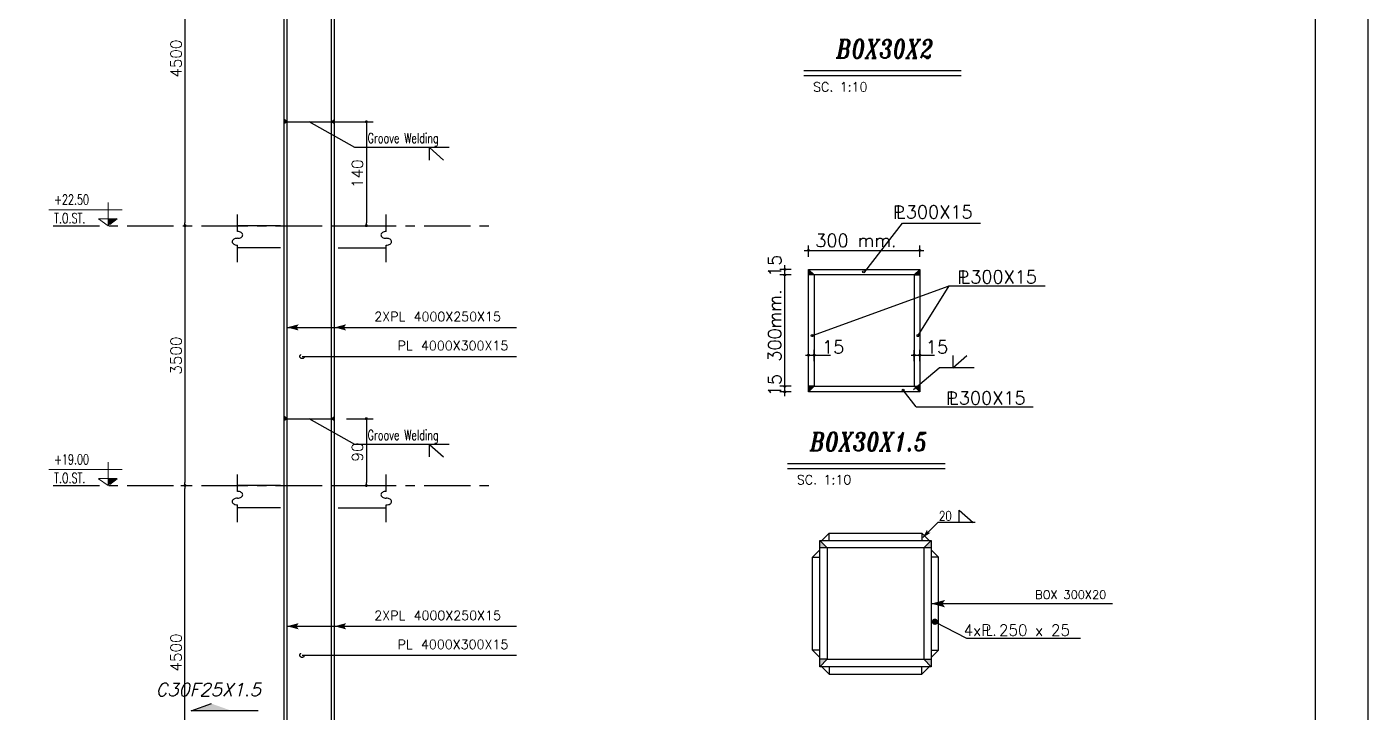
# Model space of a CAD drawing. Header units: inches. Extents: x 1387 to 2676, y -3554 to -2136.
# Drawn here: x 2543.56 to 2579.72, y -2414.35 to -2395.88 of the extents above; entities that cross this region are included whole.
import ezdxf
from ezdxf.enums import TextEntityAlignment as Align

# ---------------------------------------------------------------- set-up
doc = ezdxf.new("R2010")
doc.units = ezdxf.units.IN
doc.header["$MEASUREMENT"] = 0
doc.linetypes.add('CENTER', pattern=[2, 1.25, -0.25, 0.25, -0.25])
doc.linetypes.add('HIDDEN', pattern=[0.375, 0.25, -0.125])
for name, color, linetype in [('1', 1, 'Continuous'), ('1R', 1, 'Continuous'), ('2H', 2, 'HIDDEN'), ('2Y', 2, 'Continuous'), ('3', 3, 'HIDDEN'), ('3G', 3, 'Continuous'), ('4C', 4, 'Continuous'), ('7', 7, 'Continuous'), ('AXE', 1, 'CENTER'), ('D', 1, 'Continuous'), ('DIM', 8, 'Continuous'), ('Layer4', 118, 'Continuous'), ('LEVEL', 3, 'HIDDEN'), ('Pich', 2, 'Continuous'), ('TEXT', 3, 'Continuous')]:
    doc.layers.add(name, color=color, linetype=linetype)
doc.layers.add('2', color=2, linetype='Continuous', lineweight=9)
doc.styles.add('ITALICT', font='italict')
doc.styles.add('ROMANC', font='TXT.shx')
doc.styles.add('ROMANS', font='ROMANS')
doc.styles.add('ROMANT', font='romant')
doc.dimstyles.new('1-100', dxfattribs={"dimtxt": 0.3, "dimasz": 0.08, "dimexe": 0.18, "dimexo": 0.0625, "dimgap": 0.09, "dimtad": 1, "dimdec": 0, "dimlfac": 1000, "dimdsep": 46, "dimtxsty": 'ROMANT', "dimblk": 'DOT', "dimcen": 0.09, "dimclrd": 1, "dimclre": 1, "dimclrt": 3, "dimadec": 0, "dimazin": 0, "dimtfac": 1, "dimtdec": 0, "dimtix": 1, "dimtofl": 0, "dimtmove": 2, "dimatfit": 3, "dimldrblk": 'DOT', "dimfxl": 1, "dimtolj": 1, "dimarcsym": 0})
doc.dimstyles.new('1-50-2', dxfattribs={"dimtxt": 0.3, "dimasz": 0.08, "dimexe": 0.18, "dimexo": 0.0625, "dimgap": 0.09, "dimtad": 1, "dimdec": 0, "dimlfac": 500, "dimdsep": 46, "dimtxsty": 'ROMANT', "dimblk": 'DOT', "dimcen": 0.09, "dimclrd": 1, "dimclre": 1, "dimclrt": 3, "dimadec": 0, "dimazin": 0, "dimtfac": 1, "dimtdec": 0, "dimtix": 1, "dimtofl": 0, "dimtmove": 2, "dimatfit": 3, "dimldrblk": 'DOT', "dimfxl": 1, "dimtolj": 1, "dimarcsym": 0})

# ---------------------------------------------------------------- blocks, each defined once
blk = doc.blocks.new('DOT')
at = {"layer": 'DIM', "color": 0, "linetype": 'ByBlock'}
blk.add_line((-0.5, 0), (-1, 0), dxfattribs=at)
at = {"layer": 'DIM', "color": 0, "linetype": 'ByBlock', "const_width": 0.5}
blk.add_lwpolyline([(-0.25, 0, 1), (0.25, 0, 1)], format="xyb", close=True, dxfattribs=at)
blk = doc.blocks.new('*D1992')
at = {"layer": 'Defpoints', "color": 0, "transparency": 16777216}
for p in [(2547.649, -2408.242), (2547.819, -2408.242), (2547.649, -2417.242)]:
    blk.add_point(p, dxfattribs=at)
at = {"layer": 'Pich', "color": 1, "lineweight": -2, "transparency": 16777216}
for p, q in [((2547.711, -2408.242), (2547.999, -2408.242)), ((2547.819, -2417.162), (2547.819, -2408.322)), ((2547.711, -2417.242), (2547.999, -2417.242))]:
    blk.add_line(p, q, dxfattribs=at)
at = {"layer": 'Pich', "color": 1, "lineweight": -2, "transparency": 16777216, "xscale": 0.08, "yscale": 0.08, "zscale": 0.08}
for p, rotation in [((2547.819, -2408.242), 90), ((2547.819, -2417.242), 270)]:
    blk.add_blockref('DOT', p, dxfattribs=dict(at, rotation=rotation))
at = {"layer": 'Pich', "color": 3, "transparency": 16777216, "insert": (2547.579, -2412.742), "char_height": 0.3, "attachment_point": 5, "rotation": 90, "style": 'ROMANT'}
blk.add_mtext('\\A1;4500', dxfattribs=at)
blk = doc.blocks.new('_Dot')
at = {"layer": 'DIM', "color": 0, "lineweight": -2}
blk.add_line((-0.5, 0), (-1, 0), dxfattribs=at)
at = {"layer": 'DIM', "color": 0, "const_width": 0.5}
blk.add_lwpolyline([(-0.25, 0, 1), (0.25, 0, 1)], format="xyb", close=True, dxfattribs=at)
blk = doc.blocks.new('*D1993')
at = {"layer": 'Defpoints', "color": 0, "transparency": 16777216}
for p in [(2547.819, -2401.242), (2547.819, -2408.242), (2547.819, -2408.242)]:
    blk.add_point(p, dxfattribs=at)
at = {"layer": 'Pich', "color": 1, "lineweight": -2, "transparency": 16777216}
for p, q in [((2547.819, -2401.322), (2547.819, -2408.162)), ((2547.881, -2401.242), (2547.999, -2401.242)), ((2547.881, -2408.242), (2547.999, -2408.242))]:
    blk.add_line(p, q, dxfattribs=at)
at = {"layer": 'Pich', "color": 1, "lineweight": -2, "transparency": 16777216, "xscale": 0.08, "yscale": 0.08, "zscale": 0.08}
for p, rotation in [((2547.819, -2401.242), 90), ((2547.819, -2408.242), 270)]:
    blk.add_blockref('DOT', p, dxfattribs=dict(at, rotation=rotation))
at = {"layer": 'Pich', "color": 3, "transparency": 16777216, "insert": (2547.579, -2404.742), "char_height": 0.3, "attachment_point": 5, "rotation": 90, "style": 'ROMANT'}
blk.add_mtext('\\A1;3500', dxfattribs=at)
blk = doc.blocks.new('*D1994')
at = {"layer": 'Defpoints', "color": 0, "transparency": 16777216}
for p in [(2547.798, -2392.242), (2547.798, -2401.242), (2547.818, -2401.242)]:
    blk.add_point(p, dxfattribs=at)
at = {"layer": 'Pich', "color": 1, "lineweight": -2, "transparency": 16777216}
for p, q in [((2547.818, -2392.322), (2547.818, -2401.162)), ((2547.861, -2392.242), (2547.998, -2392.242)), ((2547.861, -2401.242), (2547.998, -2401.242))]:
    blk.add_line(p, q, dxfattribs=at)
at = {"layer": 'Pich', "color": 1, "lineweight": -2, "transparency": 16777216, "xscale": 0.08, "yscale": 0.08, "zscale": 0.08}
for p, rotation in [((2547.818, -2392.242), 90), ((2547.818, -2401.242), 270)]:
    blk.add_blockref('DOT', p, dxfattribs=dict(at, rotation=rotation))
at = {"layer": 'Pich', "color": 3, "transparency": 16777216, "insert": (2547.578, -2396.742), "char_height": 0.3, "attachment_point": 5, "rotation": 90, "style": 'ROMANT'}
blk.add_mtext('\\A1;4500', dxfattribs=at)
blk = doc.blocks.new('*D1998')
at = {"layer": 'D', "color": 1, "lineweight": -2, "transparency": 16777216}
for p, q in [((2551.832, -2398.442), (2552.888, -2398.442)), ((2552.708, -2398.522), (2552.708, -2401.162)), ((2552.273, -2401.242), (2552.888, -2401.242))]:
    blk.add_line(p, q, dxfattribs=at)
at = {"layer": 'Defpoints', "color": 0, "transparency": 16777216}
for p in [(2551.77, -2398.442, 0.015), (2552.21, -2401.242), (2552.708, -2401.242)]:
    blk.add_point(p, dxfattribs=at)
at = {"layer": 'D', "color": 1, "lineweight": -2, "transparency": 16777216, "xscale": 0.08, "yscale": 0.08, "zscale": 0.08}
for p, rotation in [((2552.708, -2398.442), 90), ((2552.708, -2401.242), 270)]:
    blk.add_blockref('DOT', p, dxfattribs=dict(at, rotation=rotation))
at = {"layer": 'D', "color": 2, "transparency": 16777216, "insert": (2552.468, -2399.842), "char_height": 0.3, "attachment_point": 5, "rotation": 90, "style": 'ROMANS'}
blk.add_mtext('\\A1;140', dxfattribs=at)
blk = doc.blocks.new('*D2694')
at = {"layer": 'D', "color": 1, "lineweight": -2, "transparency": 16777216}
for p, q in [((2552.173, -2406.442), (2552.888, -2406.442)), ((2552.708, -2406.522), (2552.708, -2408.162)), ((2552.273, -2408.242), (2552.888, -2408.242))]:
    blk.add_line(p, q, dxfattribs=at)
at = {"layer": 'Defpoints', "color": 0, "transparency": 16777216}
for p in [(2552.11, -2406.442, 0.015), (2552.21, -2408.242), (2552.708, -2408.242)]:
    blk.add_point(p, dxfattribs=at)
at = {"layer": 'D', "color": 1, "lineweight": -2, "transparency": 16777216, "xscale": 0.08, "yscale": 0.08, "zscale": 0.08}
for p, rotation in [((2552.708, -2406.442), 90), ((2552.708, -2408.242), 270)]:
    blk.add_blockref('DOT', p, dxfattribs=dict(at, rotation=rotation))
at = {"layer": 'D', "color": 2, "transparency": 16777216, "insert": (2552.468, -2407.342), "char_height": 0.3, "attachment_point": 5, "rotation": 90, "style": 'ROMANS'}
blk.add_mtext('\\A1;90', dxfattribs=at)
blk = doc.blocks.new('F')
at = {"layer": '3'}
for points in [[(0, 0), (2.57, 0), (3.14, 0.84)], [(0, 0), (2.57, 0), (3.14, -0.84)]]:
    blk.add_solid(points, dxfattribs=at)

msp = doc.modelspace()

# ---------------------------------------------------------------- hatches: boundary and pattern name
at = {"layer": '1R'}
h = msp.add_hatch(color=256, dxfattribs=at)
h.dxf.hatch_style = 1
h.paths.add_polyline_path([(2550.4896686, -2398.38469214), (2550.4896686, -2398.44182093), (2550.5696686, -2398.44182093)])
h.paths.add_polyline_path([(2550.5696686, -2398.44182093), (2550.4896686, -2398.44182093), (2550.4896686, -2398.49327732)])
h = msp.add_hatch(color=256, dxfattribs=at)
h.dxf.hatch_style = 1
h.paths.add_polyline_path([(2551.8496686, -2398.38469214), (2551.8496686, -2398.44182093), (2551.7696686, -2398.44182093)])
h.paths.add_polyline_path([(2551.7696686, -2398.44182093), (2551.8496686, -2398.44182093), (2551.8496686, -2398.48664711)])
h = msp.add_hatch(color=256, dxfattribs=at)
h.dxf.hatch_style = 1
h.paths.add_polyline_path([(2550.4896686, -2406.38469214), (2550.4896686, -2406.44182093), (2550.5696686, -2406.44182093)])
h.paths.add_polyline_path([(2550.5696686, -2406.44182093), (2550.4896686, -2406.44182093), (2550.4896686, -2406.49327732)])
h = msp.add_hatch(color=256, dxfattribs=at)
h.dxf.hatch_style = 1
h.paths.add_polyline_path([(2551.8496686, -2406.38469214), (2551.8496686, -2406.44182093), (2551.7696686, -2406.44182093)])
h.paths.add_polyline_path([(2551.7696686, -2406.44182093), (2551.8496686, -2406.44182093), (2551.8496686, -2406.48664711)])
at = {"layer": 'Pich'}
h = msp.add_hatch(color=1, dxfattribs=at)
h.dxf.hatch_style = 1
h.paths.add_polyline_path([(2564.7805736, -2402.56972518), (2564.6305736, -2402.56972518), (2564.6305736, -2402.41972518)])
h = msp.add_hatch(color=1, dxfattribs=at)
h.dxf.hatch_style = 1
h.paths.add_polyline_path([(2567.4805736, -2402.56972518), (2567.6305736, -2402.56972518), (2567.6305736, -2402.41972518)])
h = msp.add_hatch(color=1, dxfattribs=at)
h.dxf.hatch_style = 1
h.paths.add_polyline_path([(2564.7805736, -2405.56972518), (2564.6305736, -2405.56972518), (2564.6305736, -2405.71972518)])
h = msp.add_hatch(color=1, dxfattribs=at)
h.dxf.hatch_style = 1
h.paths.add_polyline_path([(2567.4805736, -2405.56972518), (2567.6305736, -2405.56972518), (2567.6305736, -2405.71972518)])
h = msp.add_hatch(color=1, dxfattribs=at)
h.dxf.hatch_style = 1
h.paths.add_polyline_path([(2565.13593976, -2409.92518448), (2564.93593976, -2409.92518448), (2564.93593976, -2409.72518448)])
h.paths.add_polyline_path([(2567.93593976, -2409.92518448), (2567.73593976, -2409.92518448), (2567.93593976, -2409.72518448)])
h = msp.add_hatch(color=1, dxfattribs=at)
h.dxf.hatch_style = 1
h.paths.add_polyline_path([(2565.13593976, -2412.92518448), (2564.93593976, -2412.92518448), (2564.93593976, -2413.12518448)])
h.paths.add_polyline_path([(2567.93593976, -2412.92518448), (2567.73593976, -2412.92518448), (2567.93593976, -2413.12518448)])

# ---------------------------------------------------------------- linework, layer by layer
at = {"color": 1}
for p, q in [((2565.18593976, -2409.52518448), (2564.98593976, -2409.72518448)), ((2567.68593976, -2409.52518448), (2567.88593976, -2409.72518448)), ((2564.73593976, -2410.17518448), (2564.93593976, -2409.97518448)), ((2568.13593976, -2410.17518448), (2567.93593976, -2409.97518448)), ((2568.03594918, -2411.91250017), (2568.88868544, -2412.35961463)), ((2564.73593976, -2412.67518448), (2564.93593976, -2412.87518448)), ((2568.13593976, -2412.67518448), (2567.93593976, -2412.87518448)), ((2565.18593976, -2413.32518448), (2564.98593976, -2413.12518448)), ((2567.68593976, -2413.32518448), (2567.88593976, -2413.12518448))]:
    msp.add_line(p, q, dxfattribs=at)
at = {"color": 1, "ltscale": 7}
msp.add_line((2568.88868544, -2412.35961463), (2571.96181412, -2412.35961463), dxfattribs=at)
at = {"color": 6, "ltscale": 7, "const_width": 0.084375}
msp.add_lwpolyline([(2567.99376168, -2411.91250017, 1), (2568.07813668, -2411.91250017, 1)], format="xyb", close=True, dxfattribs=at)
at = {"layer": '1'}
for p, q in [((2550.5696686, -2403.98273797), (2556.75198285, -2403.98273797)), ((2550.9759754, -2404.76367355), (2556.75198285, -2404.76367355)), ((2550.5696686, -2412.03435658), (2556.75198285, -2412.03435658)), ((2550.9759754, -2412.81529215), (2556.75198285, -2412.81529215))]:
    msp.add_line(p, q, dxfattribs=at)
msp.add_lwpolyline([(2578.30094543, -2456.33286053), (2578.30094543, -2375.06451036), (2521.6679488, -2375.06451036), (2521.6679488, -2456.33286053)], close=True, dxfattribs=at)
at = {"layer": '1R'}
for p, q in [((2550.5696686, -2398.44182093, 0.01499996), (2550.4896686, -2398.38469214, 0.01499996)), ((2550.4896686, -2398.44182093), (2551.6496686, -2398.44182093)), ((2550.4896686, -2398.44182093, 0.01499996), (2551.8496686, -2398.44182093, 0.01499996)), ((2550.5696686, -2398.44182093, 0.01499996), (2550.4896686, -2398.49326984, 0.0255304)), ((2552.39779013, -2399.1384708, 0.01499996), (2551.1696686, -2398.44182093, 0.01499996)), ((2551.7696686, -2398.44182093, 0.01499996), (2551.8496686, -2398.38469214, 0.01499996)), ((2551.7696686, -2398.44182093, 0.01499996), (2551.8496686, -2398.48664711, 0.02550448)), ((2554.94505491, -2399.1384708, 0.01499996), (2552.39779013, -2399.1384708, 0.01499996)), ((2566.1458497, -2402.48393466), (2567.16704252, -2401.17656285)), ((2567.16704252, -2401.17656285), (2569.26679196, -2401.17656285)), ((2564.6305736, -2402.08398616), (2564.6305736, -2401.78031228)), ((2567.6305736, -2402.08270185), (2567.6305736, -2401.77902797)), ((2564.51517453, -2401.90873858), (2567.74189618, -2401.90873858)), ((2564.16084666, -2402.41972518), (2563.85717278, -2402.41972518)), ((2564.16213096, -2402.56972518), (2563.85845708, -2402.56972518)), ((2563.98688338, -2405.83537162), (2563.98688338, -2402.3084026)), ((2564.73283272, -2404.20278185), (2568.42114002, -2402.86389337)), ((2567.58283272, -2404.20278185), (2568.42114002, -2402.86389337)), ((2568.42114002, -2402.86389337), (2571.0117256, -2402.86389337)), ((2564.54497963, -2404.73176851), (2565.22303426, -2404.73176851)), ((2564.6305736, -2404.89584032), (2564.6305736, -2404.59216644)), ((2564.7805736, -2404.89455601), (2564.7805736, -2404.59088213)), ((2567.39497963, -2404.73176851), (2568.02303426, -2404.73176851)), ((2567.4805736, -2404.89584032), (2567.4805736, -2404.59216644)), ((2567.6305736, -2404.89455601), (2567.6305736, -2404.59088213)), ((2567.45515384, -2405.65671409), (2568.14853923, -2405.07555831)), ((2569.09172391, -2405.07555831), (2568.14853923, -2405.07555831)), ((2564.16084666, -2405.57012021), (2563.85717278, -2405.57012021)), ((2564.16213096, -2405.71972518), (2563.85845708, -2405.71972518)), ((2567.53330469, -2406.12678861), (2567.18128237, -2405.67539572)), ((2567.53330469, -2406.12678861), (2570.68537661, -2406.12678861)), ((2550.5696686, -2406.44182093, 0.01499996), (2550.4896686, -2406.38469214, 0.01499996)), ((2550.4896686, -2406.44182093), (2551.6496686, -2406.44182093)), ((2550.4896686, -2406.44182093, 0.01499996), (2551.8496686, -2406.44182093, 0.01499996)), ((2550.5696686, -2406.44182093, 0.01499996), (2550.4896686, -2406.49326984, 0.0255304)), ((2552.39779013, -2407.1384708, 0.01499996), (2551.1696686, -2406.44182093, 0.01499996)), ((2551.7696686, -2406.44182093, 0.01499996), (2551.8496686, -2406.38469214, 0.01499996)), ((2551.7696686, -2406.44182093, 0.01499996), (2551.8496686, -2406.48664711, 0.02550448)), ((2554.94505491, -2407.1384708, 0.01499996), (2552.39779013, -2407.1384708, 0.01499996)), ((2567.7129934, -2409.64140483), (2568.11374742, -2409.24094101)), ((2569.11890903, -2409.24094101), (2568.11374742, -2409.24094101)), ((2567.93593976, -2411.42518448), (2572.82129233, -2411.42518448))]:
    msp.add_line(p, q, dxfattribs=at)
at = {"layer": '2'}
for p, q in [((2545.75145985, -2401.24182093, 0.01499996), (2545.75145985, -2400.61739026, 0.01499996)), ((2546.12136675, -2400.81370702, 0.01499996), (2544.14971368, -2400.81370702, 0.01499996)), ((2545.75145985, -2401.24182093, 0.01499996), (2545.49141499, -2401.06165807, 0.01499996)), ((2545.49148158, -2401.05694723, 0.01499996), (2545.99156786, -2401.05694723, 0.01499996)), ((2545.75145985, -2408.24182093, 0.01499996), (2545.75145985, -2407.61739026, 0.01499996)), ((2546.12136675, -2407.81370702, 0.01499996), (2544.14971368, -2407.81370702, 0.01499996)), ((2545.75145985, -2408.24182093, 0.01499996), (2545.49141499, -2408.06165807, 0.01499996)), ((2545.49148158, -2408.05694723, 0.01499996), (2545.99156786, -2408.05694723, 0.01499996))]:
    msp.add_line(p, q, dxfattribs=at)
at = {"layer": '2H'}
for p, q in [((2545.99150126, -2401.06165807, 0.01499996), (2545.75145985, -2401.24182093, 0.01499996)), ((2545.99150126, -2408.06165807, 0.01499996), (2545.75145985, -2408.24182093, 0.01499996))]:
    msp.add_line(p, q, dxfattribs=at)
at = {"layer": '2Y'}
for p, q in [((2554.41074394, -2399.47434832, 0.01499996), (2554.41074394, -2399.13934313, 0.01499996)), ((2554.41074394, -2399.13934313, 0.01499996), (2554.78544646, -2399.47434832, 0.01499996)), ((2549.23293071, -2401.40026768), (2549.23293071, -2400.94464456)), ((2553.24505963, -2401.40026768), (2553.24505963, -2400.94464456)), ((2549.23293071, -2402.22621456), (2549.23293071, -2401.76563008)), ((2553.24505963, -2402.22621456), (2553.24505963, -2401.76563008)), ((2554.41074394, -2407.47434832, 0.01499996), (2554.41074394, -2407.13934313, 0.01499996)), ((2554.41074394, -2407.13934313, 0.01499996), (2554.78544646, -2407.47434832, 0.01499996)), ((2549.23293071, -2408.40026768), (2549.23293071, -2407.94464456)), ((2553.24505963, -2408.40026768), (2553.24505963, -2407.94464456)), ((2549.23293071, -2409.22621456), (2549.23293071, -2408.76563008)), ((2553.24505963, -2409.22621456), (2553.24505963, -2408.76563008))]:
    msp.add_line(p, q, dxfattribs=at)
for centre, radius, start, end in [((2549.23293071, -2401.62403697), 0.22376929, 75.201495889, 90.000000003), ((2549.25017643, -2401.55875763), 0.15625036, 57.470460436, 75.201495889), ((2549.2764709, -2401.51753051), 0.10735174, 33.001544692, 57.470460436), ((2549.31638528, -2401.49160828), 0.05975846, 359.999999998, 33.001544691), ((2549.31638528, -2401.49160828), 0.05975846, 326.998455309, 0), ((2553.16160507, -2401.49160828), 0.05975846, 146.998455309, 180.000000002), ((2553.16160507, -2401.49160828), 0.05975846, 180, 213.001544691), ((2553.20151945, -2401.51753051), 0.10735174, 122.529539564, 146.998455308), ((2553.22781391, -2401.55875763), 0.15625036, 104.798504111, 122.529539564), ((2553.24505963, -2401.62403697), 0.22376929, 89.999999997, 104.798504111), ((2549.14947615, -2401.67428948), 0.05975846, 146.998455308, 179.999999999), ((2549.14947615, -2401.67428948), 0.05975846, 180, 213.001544691), ((2549.18939053, -2401.70021171), 0.10735174, 122.529539564, 146.998455308), ((2549.18939053, -2401.64836724), 0.10735174, 213.001544692, 237.470460436), ((2549.21568499, -2401.74143883), 0.15625036, 104.798504114, 122.529539568), ((2549.21568499, -2401.60714012), 0.15625036, 237.470460436, 255.201495889), ((2549.23293071, -2401.80671817), 0.22376929, 89.999999997, 104.798504111), ((2549.23293071, -2401.54186079), 0.22376929, 255.201495889, 270), ((2549.23293071, -2401.35917959), 0.22376929, 270, 284.798504114), ((2549.25017643, -2401.42445892), 0.15625036, 284.798504111, 302.529539564), ((2549.2764709, -2401.46568605), 0.10735174, 302.529539564, 326.998455309), ((2553.20151945, -2401.46568605), 0.10735174, 213.001544691, 237.470460436), ((2553.22781391, -2401.42445892), 0.15625036, 237.470460436, 255.201495889), ((2553.24505963, -2401.35917959), 0.22376929, 255.201495886, 270), ((2553.24505963, -2401.80671817), 0.22376929, 75.201495889, 90.000000003), ((2553.24505963, -2401.54186079), 0.22376929, 270, 284.798504111), ((2553.26230536, -2401.74143883), 0.15625036, 57.470460432, 75.201495886), ((2553.26230536, -2401.60714012), 0.15625036, 284.798504111, 302.529539564), ((2553.28859982, -2401.70021171), 0.10735174, 33.001544692, 57.470460436), ((2553.28859982, -2401.64836724), 0.10735174, 302.529539564, 326.998455308), ((2553.3285142, -2401.67428948), 0.05975846, 0.000000001, 33.001544692), ((2553.3285142, -2401.67428948), 0.05975846, 326.998455309, 0), ((2549.14947615, -2408.67428948), 0.05975846, 146.998455308, 179.999999999), ((2549.14947615, -2408.67428948), 0.05975846, 180, 213.001544691), ((2549.18939053, -2408.70021171), 0.10735174, 122.529539564, 146.998455308), ((2549.18939053, -2408.64836724), 0.10735174, 213.001544692, 237.470460436), ((2549.21568499, -2408.74143883), 0.15625036, 104.798504114, 122.529539568), ((2549.23293071, -2408.80671817), 0.22376929, 89.999999997, 104.798504111), ((2549.23293071, -2408.62403697), 0.22376929, 75.201495889, 90.000000003), ((2549.23293071, -2408.35917959), 0.22376929, 270, 284.798504114), ((2549.25017643, -2408.55875763), 0.15625036, 57.470460436, 75.201495889), ((2549.25017643, -2408.42445892), 0.15625036, 284.798504111, 302.529539564), ((2549.2764709, -2408.51753051), 0.10735174, 33.001544692, 57.470460436), ((2549.2764709, -2408.46568605), 0.10735174, 302.529539564, 326.998455309), ((2549.31638528, -2408.49160828), 0.05975846, 359.999999998, 33.001544691), ((2549.31638528, -2408.49160828), 0.05975846, 326.998455309, 0), ((2553.16160507, -2408.49160828), 0.05975846, 146.998455309, 180.000000002), ((2553.16160507, -2408.49160828), 0.05975846, 180, 213.001544691), ((2553.20151945, -2408.51753051), 0.10735174, 122.529539564, 146.998455308), ((2553.20151945, -2408.46568605), 0.10735174, 213.001544691, 237.470460436), ((2553.22781391, -2408.55875763), 0.15625036, 104.798504111, 122.529539564), ((2553.22781391, -2408.42445892), 0.15625036, 237.470460436, 255.201495889), ((2553.24505963, -2408.62403697), 0.22376929, 89.999999997, 104.798504111), ((2553.24505963, -2408.35917959), 0.22376929, 255.201495886, 270), ((2553.24505963, -2408.80671817), 0.22376929, 75.201495889, 90.000000003), ((2553.26230536, -2408.74143883), 0.15625036, 57.470460432, 75.201495886), ((2553.28859982, -2408.70021171), 0.10735174, 33.001544692, 57.470460436), ((2553.28859982, -2408.64836724), 0.10735174, 302.529539564, 326.998455308), ((2553.3285142, -2408.67428948), 0.05975846, 0.000000001, 33.001544692), ((2553.3285142, -2408.67428948), 0.05975846, 326.998455309, 0), ((2549.21568499, -2408.60714012), 0.15625036, 237.470460436, 255.201495889), ((2549.23293071, -2408.54186079), 0.22376929, 255.201495889, 270), ((2553.24505963, -2408.54186079), 0.22376929, 270, 284.798504111), ((2553.26230536, -2408.60714012), 0.15625036, 284.798504111, 302.529539564)]:
    msp.add_arc(centre, radius, start, end, dxfattribs=at)
at = {"layer": '3'}
for centre in [(2550.9759754, -2404.76367355), (2550.9759754, -2412.81529215)]:
    msp.add_circle(centre, 0.06, dxfattribs=at)
for points in [[(2545.75145985, -2401.24182093, 0.01499996), (2545.99150126, -2401.06165807, 0.01499996), (2545.75145985, -2401.06165807, 0.01499996)], [(2550.5696686, -2403.98273797), (2550.82690391, -2403.98273797), (2550.88330326, -2403.89868197)], [(2550.5696686, -2403.98273797), (2550.82690391, -2403.98273797), (2550.88330326, -2404.06679398)], [(2551.8496686, -2403.98272712, 0.02886904), (2552.10690391, -2403.98272712, 0.02886904), (2552.16330326, -2403.89867111, 0.02886904)], [(2551.8496686, -2403.98272712, 0.02886904), (2552.10690391, -2403.98272712, 0.02886904), (2552.16330326, -2404.06678312, 0.02886904)], [(2545.75145985, -2408.24182093, 0.01499996), (2545.99150126, -2408.06165807, 0.01499996), (2545.75145985, -2408.06165807, 0.01499996)], [(2567.71042681, -2409.64833041), (2567.84131875, -2409.50659853), (2567.82370377, -2409.43275237)], [(2567.71042681, -2409.64833041), (2567.84131875, -2409.50659853), (2567.91633037, -2409.5182947)], [(2550.5696686, -2412.03435658), (2550.82690391, -2412.03435658), (2550.88330326, -2411.95030057)], [(2551.8496686, -2412.03434572, 0.02886904), (2552.10690391, -2412.03434572, 0.02886904), (2552.16330326, -2411.95028971, 0.02886904)], [(2550.5696686, -2412.03435658), (2550.82690391, -2412.03435658), (2550.88330326, -2412.11841258)], [(2551.8496686, -2412.03434572, 0.02886904), (2552.10690391, -2412.03434572, 0.02886904), (2552.16330326, -2412.11840173, 0.02886904)]]:
    msp.add_solid(points, dxfattribs=at)
at = {"layer": '3G'}
for p, q in [((2550.4896686, -2422.44182093, 0.02999992), (2550.4896686, -2382.94182093, 0.01499996)), ((2550.5696686, -2422.44182093, 0.02999992), (2550.5696686, -2382.94182093, 0.01499996)), ((2551.7696686, -2422.44182093, 0.02999992), (2551.7696686, -2382.94182093, 0.01492132)), ((2551.7696686, -2422.44182093, 0.02999992), (2551.7696686, -2382.94182093, 0.01492132)), ((2551.8496686, -2422.44182093, 0.02999992), (2551.8496686, -2382.94182093, 0.01492132)), ((2564.50389722, -2397.06526602), (2568.74849851, -2397.06526602)), ((2564.50389722, -2397.19967941), (2568.74849851, -2397.19967941)), ((2550.3896686, -2401.24182093), (2549.23293071, -2401.24182093)), ((2551.9496686, -2401.24182093), (2553.24505963, -2401.24182093)), ((2550.3896686, -2401.84182093), (2549.23293071, -2401.84182093)), ((2551.9496686, -2401.84182093), (2553.24505963, -2401.84182093)), ((2564.7805736, -2402.56972518), (2564.6305736, -2402.56972518)), ((2564.79377696, -2402.56972518), (2564.6305736, -2402.56972518)), ((2564.79377696, -2402.56972518), (2564.6305736, -2402.56972518)), ((2567.46737023, -2402.56972518), (2567.6305736, -2402.56972518)), ((2567.46737023, -2402.56972518), (2567.6305736, -2402.56972518)), ((2567.4805736, -2402.56972518), (2567.4805736, -2405.56972518)), ((2567.4805736, -2402.56972518), (2567.6305736, -2402.56972518)), ((2567.6305736, -2402.56972518), (2567.6305736, -2405.56972518)), ((2568.51979307, -2404.74055311), (2568.51979307, -2405.07555831)), ((2568.51979307, -2405.07555831), (2568.89449559, -2404.74055311)), ((2564.79377696, -2405.56972518), (2564.6305736, -2405.56972518)), ((2564.79377696, -2405.56972518), (2564.6305736, -2405.56972518)), ((2567.46737023, -2405.56972518), (2567.6305736, -2405.56972518)), ((2564.06614759, -2407.65005401), (2568.31074888, -2407.65005401)), ((2564.06614759, -2407.7844674), (2568.31074888, -2407.7844674)), ((2550.3896686, -2408.24182093), (2549.23293071, -2408.24182093)), ((2551.9496686, -2408.24182093), (2553.24505963, -2408.24182093)), ((2550.3896686, -2408.84182093), (2549.23293071, -2408.84182093)), ((2551.9496686, -2408.84182093), (2553.24505963, -2408.84182093)), ((2568.69244681, -2409.24094101), (2568.69244681, -2408.90593581)), ((2568.69244681, -2408.90593581), (2569.06714933, -2409.24094101)), ((2565.18593976, -2409.52518448), (2567.68593976, -2409.52518448)), ((2565.18593976, -2409.72518448), (2565.18593976, -2409.52518448)), ((2567.68593976, -2409.52518448), (2567.68593976, -2409.72518448)), ((2564.73593976, -2412.67518448), (2564.73593976, -2410.17518448)), ((2564.73593976, -2410.17518448), (2564.93593976, -2410.17518448)), ((2565.13593976, -2409.92518448), (2564.93593976, -2409.92518448)), ((2565.14914313, -2409.92518448), (2564.93593976, -2409.92518448)), ((2565.14914313, -2409.92518448), (2564.93593976, -2409.92518448)), ((2567.73593976, -2409.92518448), (2567.73593976, -2412.92518448)), ((2567.93593976, -2409.92518448), (2567.93593976, -2412.92518448)), ((2568.13593976, -2410.17518448), (2567.93593976, -2410.17518448)), ((2568.13593976, -2412.67518448), (2568.13593976, -2410.17518448)), ((2564.93593976, -2412.67518448), (2564.73593976, -2412.67518448)), ((2567.93593976, -2412.67518448), (2568.13593976, -2412.67518448)), ((2565.14914313, -2412.92518448), (2564.93593976, -2412.92518448)), ((2565.18593976, -2413.12518448), (2565.18593976, -2413.32518448)), ((2565.18593976, -2413.32518448), (2567.68593976, -2413.32518448)), ((2567.68593976, -2413.32518448), (2567.68593976, -2413.12518448)), ((2547.98941769, -2414.31308398), (2548.53335051, -2414.11951718)), ((2549.79229709, -2414.31308398), (2547.98941769, -2414.31308398))]:
    msp.add_line(p, q, dxfattribs=at)
for points in [[(2564.6305736, -2405.71972518), (2564.6305736, -2405.56972518), (2564.6305736, -2405.56972518), (2564.6305736, -2402.56972518), (2564.6305736, -2402.56972518), (2564.6305736, -2402.41972518), (2567.6305736, -2402.41972518), (2567.6305736, -2402.56972518), (2564.7805736, -2402.56972518), (2564.7805736, -2405.56972518), (2567.6305736, -2405.56972518), (2567.6305736, -2405.71972518)], [(2564.93593976, -2413.12518448), (2564.93593976, -2412.92518448), (2564.93593976, -2412.92518448), (2564.93593976, -2409.92518448), (2564.93593976, -2409.92518448), (2564.93593976, -2409.72518448), (2567.93593976, -2409.72518448), (2567.93593976, -2409.92518448), (2565.13593976, -2409.92518448), (2565.13593976, -2412.92518448), (2567.93593976, -2412.92518448), (2567.93593976, -2413.12518448)]]:
    msp.add_lwpolyline(points, close=True, dxfattribs=at)
for points in [[(2547.98941769, -2414.31308398), (2548.53335051, -2414.11951718), (2548.53335051, -2414.31308398)], [(2549.07728332, -2414.31308398), (2548.53335051, -2414.11951718), (2548.53335051, -2414.31308398)]]:
    msp.add_solid(points, dxfattribs=at)
at = {"layer": '7'}
for centre, radius in [((2564.6305736, -2401.90873858), 0.02443679), ((2567.6305736, -2401.90873858), 0.02443679), ((2563.98688338, -2402.41972518), 0.02443679), ((2563.98688338, -2402.56972518), 0.02443679), ((2566.11675829, -2402.48393466), 0.02909142), ((2564.73283272, -2404.20278185), 0.02909142), ((2567.58283272, -2404.20278185), 0.02909142), ((2564.6305736, -2404.73176851), 0.02443679), ((2564.7805736, -2404.73176851), 0.02443679), ((2567.4805736, -2404.73176851), 0.02443679), ((2567.6305736, -2404.73176851), 0.02443679), ((2563.98688338, -2405.57012021), 0.02443679), ((2563.98688338, -2405.71972518), 0.02443679), ((2567.18128237, -2405.67539572), 0.02909142)]:
    msp.add_circle(centre, radius, dxfattribs=at)
at = {"layer": 'AXE'}
for p, q in [((2544.26296083, -2401.24182093), (2556.1002459, -2401.24182093)), ((2544.26296083, -2408.24182093), (2556.1002459, -2408.24182093))]:
    msp.add_line(p, q, dxfattribs=at)
at = {"layer": 'Layer4'}
msp.add_lwpolyline([(2520.25212388, -2373.64868545), (2520.25212388, -2457.74868545), (2579.71677035, -2457.74868545), (2579.71677035, -2373.64868545)], close=True, dxfattribs=at)
at = {"layer": 'Pich'}
for p, q in [((2564.6305736, -2402.41972518), (2564.7805736, -2402.56972518)), ((2564.7805736, -2402.56972518), (2564.6305736, -2402.41972518)), ((2564.7805736, -2402.56972518), (2564.6305736, -2402.41972518)), ((2567.6305736, -2402.41972518), (2567.4805736, -2402.56972518)), ((2567.4805736, -2402.56972518), (2567.6305736, -2402.41972518)), ((2567.4805736, -2402.56972518), (2567.6305736, -2402.41972518)), ((2567.6305736, -2402.41972518), (2567.4805736, -2402.56972518)), ((2567.4805736, -2402.56972518), (2567.6305736, -2402.41972518)), ((2567.4805736, -2402.56972518), (2567.6305736, -2402.41972518)), ((2564.7805736, -2405.56972518), (2564.6305736, -2405.71972518)), ((2564.7805736, -2405.56972518), (2564.6305736, -2405.71972518)), ((2564.7805736, -2405.56972518), (2564.6305736, -2405.71972518)), ((2567.4805736, -2405.56972518), (2567.6305736, -2405.71972518)), ((2567.4805736, -2405.56972518), (2567.6305736, -2405.71972518)), ((2564.93593976, -2409.72518448), (2565.13593976, -2409.92518448)), ((2565.13593976, -2409.92518448), (2564.93593976, -2409.72518448)), ((2565.13593976, -2409.92518448), (2564.93593976, -2409.72518448)), ((2567.93593976, -2409.72518448), (2567.73593976, -2409.92518448)), ((2567.73593976, -2409.92518448), (2567.93593976, -2409.72518448)), ((2567.73593976, -2409.92518448), (2567.93593976, -2409.72518448)), ((2565.13593976, -2412.92518448), (2564.93593976, -2413.12518448)), ((2567.73593976, -2412.92518448), (2567.93593976, -2413.12518448))]:
    msp.add_line(p, q, dxfattribs=at)

# ---------------------------------------------------------------- block references
at = {"layer": '1R', "xscale": -0.1187999999938256, "yscale": 0.1187999999938256, "zscale": 0.118799999993763, "rotation": 180}
msp.add_blockref('F', (2567.93593976, -2411.42518448), dxfattribs=at)

# ---------------------------------------------------------------- texts
at = {"layer": '2Y', "style": 'ROMANC'}
for s, p in [('2XPL 4000X250X15', (2552.92231894, -2403.8170809)), ('PL 4000X300X15', (2553.54994354, -2404.59801648)), ('2XPL 4000X250X15', (2552.92231894, -2411.86869951)), ('PL 4000X300X15', (2553.54994354, -2412.64963509))]:
    msp.add_text(s, height=0.2499993062, dxfattribs=at).set_placement(p)
at = {"layer": '3G'}
for s, height, style, p in [('SC. 1:10', 0.249999993, 'ROMANS', (2564.75120733, -2397.62730079)), ('P', 0.35, 'ROMANS', (2566.90667793, -2401.05562654)), ('L', 0.35, 'ROMANS', (2566.98931689, -2401.0378916)), ('300X15', 0.35, 'ROMANS', (2567.25224621, -2401.04579845)), ('300 mm.', 0.35, 'ROMANS', (2564.81071543, -2401.81536321)), ('P', 0.35, 'ROMANS', (2568.64258779, -2402.80534796)), ('L', 0.35, 'ROMANS', (2568.72522674, -2402.78761303)), ('300X15', 0.35, 'ROMANS', (2568.98815606, -2402.79551987)), ('15', 0.35, 'ROMANS', (2564.99279529, -2404.68600873)), ('15', 0.35, 'ROMANS', (2567.79279529, -2404.68600873)), ('P', 0.35, 'ROMANS', (2568.33560624, -2406.06824321)), ('L', 0.35, 'ROMANS', (2568.41824519, -2406.05050827)), ('300X15', 0.35, 'ROMANS', (2568.68117452, -2406.05841512)), ('SC. 1:10', 0.249999993, 'ROMANS', (2564.31345771, -2408.21208878)), ('C30F25X1.5', 0.35, 'ITALICT', (2547.02780954, -2413.91551485))]:
    msp.add_text(s, height=height, dxfattribs=dict(at, style=style)).set_placement(p)
at = {"layer": '3G', "style": 'ROMANS'}
for s, p in [('15', (2563.89350802, -2402.62362472)), ('300mm.', (2563.89350802, -2404.90662883)), ('15', (2563.89350802, -2405.83727286))]:
    msp.add_text(s, height=0.35, rotation=90, dxfattribs=at).set_placement(p)
at = {"layer": '3G', "style": 'ROMANS', "width": 0.8}
msp.add_text('20', height=0.25, dxfattribs=at).set_placement((2568.14747787, -2409.18389209))
at = {"layer": '3G', "style": 'ROMANT'}
msp.add_text('BOX 300X20', height=0.225, dxfattribs=at).set_placement((2571.69955327, -2411.18493067), align=Align.MIDDLE)
at = {"layer": '4C', "style": 'ITALICT', "width": 0.8}
for s, p in [('BOX30X2', (2566.68679229, -2396.47792665)), ('BOX30X1.5', (2566.24904267, -2407.06271464))]:
    msp.add_text(s, height=0.5, dxfattribs=at).set_placement(p, align=Align.MIDDLE)
at = {"layer": 'LEVEL', "style": 'ROMANS', "width": 0.7}
for s, p in [('Groove Welding', (2552.74160206, -2399.01690635, 0.01499996)), ('+22.50', (2544.29051191, -2400.67407289, 0.01499996)), ('T.O.ST.  ', (2544.29051191, -2401.1753198, 0.01499996)), ('Groove Welding', (2552.74160206, -2407.01690635, 0.01499996)), ('+19.00', (2544.29051191, -2407.67407289, 0.01499996)), ('T.O.ST.  ', (2544.29051191, -2408.1753198, 0.01499996))]:
    msp.add_text(s, height=0.27, dxfattribs=at).set_placement(p)
at = {"layer": 'TEXT', "style": 'ROMANS'}
for s, height, p in [('4xP 250 x 25', 0.3, (2568.81089381, -2412.29065621)), ('L.', 0.24, (2569.4147727, -2412.28350968))]:
    msp.add_text(s, height=height, dxfattribs=at).set_placement(p)

# ---------------------------------------------------------------- dimensions: what is measured, and where the dimension line sits
at = {"layer": 'D'}
for base, p1, p2, text, picture, middle in [((2552.7076195, -2401.24182093), (2551.7696686, -2398.44182093, 0.01499996), (2552.21022911, -2401.24182093), '140', '*D1998', (2552.4676195, -2399.84182093)), ((2552.7076195, -2408.24182093), (2552.11022911, -2406.44182093, 0.01499996), (2552.21022911, -2408.24182093), '90', '*D2694', (2552.4676195, -2407.34182093))]:
    dim = msp.add_linear_dim(base=base, p1=p1, p2=p2, angle=90, text=text, dimstyle='1-100', override={"dimtxsty": 'ROMANS', "dimclrt": 2, "dimtmove": 1}, dxfattribs=at)
    dim.commit()
    dim.dimension.update_dxf_attribs({"geometry": picture, "text_midpoint": middle})
at = {"layer": 'Pich'}
for base, p1, p2, picture, middle in [((2547.81806505, -2401.24182093), (2547.79807049, -2392.24182093), (2547.79807049, -2401.24182093), '*D1994', (2547.57806505, -2396.74182093)), ((2547.81889824, -2408.24182093), (2547.81889824, -2401.24182093), (2547.81889824, -2408.24182093), '*D1993', (2547.57889824, -2404.74182093)), ((2547.81889824, -2408.24182093), (2547.64889824, -2417.24182093), (2547.64889824, -2408.24182093), '*D1992', (2547.57889824, -2412.74182093))]:
    dim = msp.add_linear_dim(base=base, p1=p1, p2=p2, angle=90, dimstyle='1-50-2', dxfattribs=at)
    dim.commit()
    dim.dimension.update_dxf_attribs({"geometry": picture, "text_midpoint": middle})

doc.saveas('drawing.dxf')
